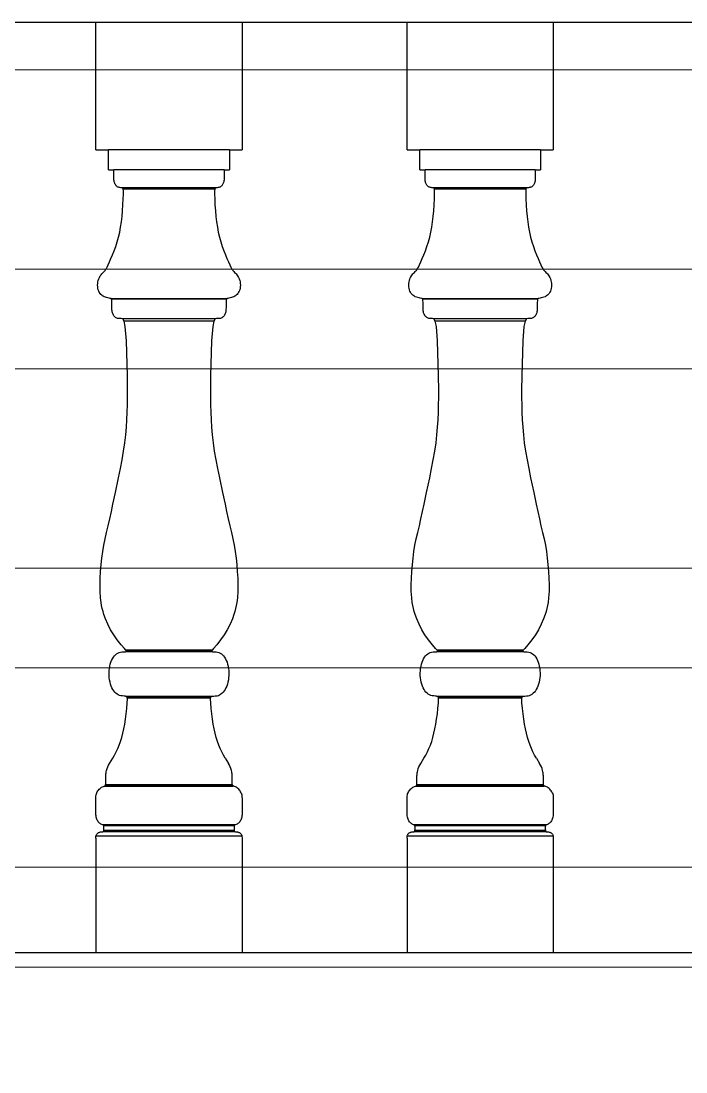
# Model space of a CAD drawing. Header units: inches. Extents: x 37.8 to 126.9, y 5.9 to 51.9.
# Drawn here: x 110.37 to 110.87, y 27.553 to 28.343 of the extents above; entities that cross this region are included whole.
import ezdxf

# ---------------------------------------------------------------- set-up
doc = ezdxf.new("R2010")
doc.units = ezdxf.units.IN
doc.header["$MEASUREMENT"] = 0
doc.layers.add('LAYER1', color=8, linetype='Continuous', lineweight=9)

msp = doc.modelspace()

# ---------------------------------------------------------------- hatches: boundary and pattern name
at = {"layer": 'LAYER1', "true_color": 0xc2b093}
h = msp.add_hatch(dxfattribs=at)
h.set_pattern_fill('ANSI32', color=253, scale=0.6, angle=135)
h.set_pattern_definition([(180, (290.93332, 359.28142), (-1e-17, -0.225), []), (180, (290.85832, 359.35642), (-1e-17, -0.225), [])])
h.paths.add_polyline_path([(106.05653, 37.34228), (106.05653, 37.54228), (106.05653, 37.59228), (106.05653, 37.99228), (106.05653, 38.04228), (106.05653, 38.44228), (106.05653, 38.49228), (106.05653, 38.84228), (107.05653, 38.84228), (107.05653, 38.49228), (107.05653, 38.44228), (107.05653, 38.04228), (107.05653, 37.99228), (107.05653, 37.59228), (107.05653, 37.54228), (107.05653, 37.34228)], flags=16)
h.paths.add_polyline_path([(107.99803, 37.34228), (107.99803, 37.54228), (107.99803, 37.59228), (107.99803, 37.99228), (107.99803, 38.04228), (107.99803, 38.44228), (107.99803, 38.49228), (107.99803, 38.84228), (108.99803, 38.84228), (108.99803, 38.49228), (108.99803, 38.44228), (108.99803, 38.04228), (108.99803, 37.99228), (108.99803, 37.59228), (108.99803, 37.54228), (108.99803, 37.34228)], flags=16)
h.paths.add_polyline_path([(116.59064, 26.14228), (116.59064, 26.94228), (117.19803, 26.94228), (117.19803, 26.14228)])
h.paths.add_polyline_path([(117.39803, 37.34228), (109.19803, 37.34228), (109.19803, 40.69228), (109.19803, 40.99228), (104.09803, 40.99228), (104.09803, 37.34228), (102.15807, 37.34228), (102.15807, 20.54228), (107.51799, 20.54228), (107.51799, 22.74228), (108.71799, 22.74228), (108.71799, 20.54228), (108.91799, 20.54228), (108.91799, 22.74228), (112.11799, 22.74228), (112.11799, 20.54228), (117.39803, 20.54228)])

# ---------------------------------------------------------------- linework, layer by layer
for p, q in [((110.30203, 28.34228), (110.42603, 28.34228)), ((110.42603, 28.24626), (110.42603, 28.34228)), ((110.42603, 28.34228), (110.53603, 28.34228)), ((110.53603, 28.34228), (110.53603, 28.24626)), ((110.53603, 28.34228), (110.66003, 28.34228)), ((110.66003, 28.24626), (110.66003, 28.34228)), ((110.66003, 28.34228), (110.77003, 28.34228)), ((110.77003, 28.34228), (110.77003, 28.24626)), ((110.77003, 28.34228), (110.89403, 28.34228)), ((110.42603, 28.24626), (110.43556, 28.24626)), ((110.43556, 28.23117), (110.43556, 28.24626)), ((110.5265, 28.24626), (110.43556, 28.24626)), ((110.5265, 28.24626), (110.5265, 28.23117)), ((110.5265, 28.24626), (110.53603, 28.24626)), ((110.66003, 28.24626), (110.66956, 28.24626)), ((110.66956, 28.23117), (110.66956, 28.24626)), ((110.7605, 28.24626), (110.66956, 28.24626)), ((110.7605, 28.24626), (110.7605, 28.23117)), ((110.7605, 28.24626), (110.77003, 28.24626)), ((110.43556, 28.23117), (110.43958, 28.23117)), ((110.43959, 28.22617), (110.43958, 28.23117)), ((110.52248, 28.23117), (110.43958, 28.23117)), ((110.43963, 28.22367), (110.43959, 28.22617)), ((110.52246, 28.22617), (110.52243, 28.22367)), ((110.52248, 28.23117), (110.52246, 28.22617)), ((110.52248, 28.23117), (110.5265, 28.23117)), ((110.66956, 28.23117), (110.67358, 28.23117)), ((110.67359, 28.22617), (110.67358, 28.23117)), ((110.75648, 28.23117), (110.67358, 28.23117)), ((110.67363, 28.22367), (110.67359, 28.22617)), ((110.75646, 28.22617), (110.75643, 28.22367)), ((110.75648, 28.23117), (110.75646, 28.22617)), ((110.75648, 28.23117), (110.7605, 28.23117)), ((110.4397, 28.22296), (110.43963, 28.22367)), ((110.43982, 28.22234), (110.4397, 28.22296)), ((110.43998, 28.22174), (110.43982, 28.22234)), ((110.44019, 28.22117), (110.43998, 28.22174)), ((110.44044, 28.22064), (110.44019, 28.22117)), ((110.44072, 28.22014), (110.44044, 28.22064)), ((110.44104, 28.21969), (110.44072, 28.22014)), ((110.4414, 28.21927), (110.44104, 28.21969)), ((110.44178, 28.2189), (110.4414, 28.21927)), ((110.44219, 28.21859), (110.44178, 28.2189)), ((110.44262, 28.21832), (110.44219, 28.21859)), ((110.44308, 28.21812), (110.44262, 28.21832)), ((110.44356, 28.21797), (110.44308, 28.21812)), ((110.44407, 28.21788), (110.44356, 28.21797)), ((110.44479, 28.21784), (110.44407, 28.21788)), ((110.44551, 28.21783), (110.44479, 28.21784)), ((110.44601, 28.21775), (110.44551, 28.21783)), ((110.51605, 28.21775), (110.44601, 28.21775)), ((110.44639, 28.2174), (110.44601, 28.21775)), ((110.51567, 28.2174), (110.44639, 28.2174)), ((110.44665, 28.21679), (110.44639, 28.2174)), ((110.51567, 28.2174), (110.51541, 28.21679)), ((110.51605, 28.21775), (110.51567, 28.2174)), ((110.51655, 28.21783), (110.51605, 28.21775)), ((110.51727, 28.21784), (110.51655, 28.21783)), ((110.51799, 28.21788), (110.51727, 28.21784)), ((110.5185, 28.21797), (110.51799, 28.21788)), ((110.51898, 28.21812), (110.5185, 28.21797)), ((110.51944, 28.21832), (110.51898, 28.21812)), ((110.51987, 28.21859), (110.51944, 28.21832)), ((110.52028, 28.2189), (110.51987, 28.21859)), ((110.52066, 28.21927), (110.52028, 28.2189)), ((110.52102, 28.21969), (110.52066, 28.21927)), ((110.52134, 28.22014), (110.52102, 28.21969)), ((110.52162, 28.22064), (110.52134, 28.22014)), ((110.52187, 28.22117), (110.52162, 28.22064)), ((110.52207, 28.22174), (110.52187, 28.22117)), ((110.52224, 28.22234), (110.52207, 28.22174)), ((110.52235, 28.22296), (110.52224, 28.22234)), ((110.52243, 28.22367), (110.52235, 28.22296)), ((110.6737, 28.22296), (110.67363, 28.22367)), ((110.67382, 28.22234), (110.6737, 28.22296)), ((110.67398, 28.22174), (110.67382, 28.22234)), ((110.67419, 28.22117), (110.67398, 28.22174)), ((110.67444, 28.22064), (110.67419, 28.22117)), ((110.67472, 28.22014), (110.67444, 28.22064)), ((110.67504, 28.21969), (110.67472, 28.22014)), ((110.6754, 28.21927), (110.67504, 28.21969)), ((110.67578, 28.2189), (110.6754, 28.21927)), ((110.67619, 28.21859), (110.67578, 28.2189)), ((110.67662, 28.21832), (110.67619, 28.21859)), ((110.67708, 28.21812), (110.67662, 28.21832)), ((110.67756, 28.21797), (110.67708, 28.21812)), ((110.67807, 28.21788), (110.67756, 28.21797)), ((110.67879, 28.21784), (110.67807, 28.21788)), ((110.67951, 28.21783), (110.67879, 28.21784)), ((110.68001, 28.21775), (110.67951, 28.21783)), ((110.75005, 28.21775), (110.68001, 28.21775)), ((110.68039, 28.2174), (110.68001, 28.21775)), ((110.74967, 28.2174), (110.68039, 28.2174)), ((110.68065, 28.21679), (110.68039, 28.2174)), ((110.74967, 28.2174), (110.74941, 28.21679)), ((110.75005, 28.21775), (110.74967, 28.2174)), ((110.75055, 28.21783), (110.75005, 28.21775)), ((110.75127, 28.21784), (110.75055, 28.21783)), ((110.75199, 28.21788), (110.75127, 28.21784)), ((110.7525, 28.21797), (110.75199, 28.21788)), ((110.75298, 28.21812), (110.7525, 28.21797)), ((110.75344, 28.21832), (110.75298, 28.21812)), ((110.75387, 28.21859), (110.75344, 28.21832)), ((110.75428, 28.2189), (110.75387, 28.21859)), ((110.75466, 28.21927), (110.75428, 28.2189)), ((110.75502, 28.21969), (110.75466, 28.21927)), ((110.75534, 28.22014), (110.75502, 28.21969)), ((110.75562, 28.22064), (110.75534, 28.22014)), ((110.75587, 28.22117), (110.75562, 28.22064)), ((110.75607, 28.22174), (110.75587, 28.22117)), ((110.75624, 28.22234), (110.75607, 28.22174)), ((110.75635, 28.22296), (110.75624, 28.22234)), ((110.75643, 28.22367), (110.75635, 28.22296)), ((110.44644, 28.20487), (110.44666, 28.20944)), ((110.51541, 28.21679), (110.44665, 28.21679)), ((110.4468, 28.21536), (110.44665, 28.21679)), ((110.44666, 28.20944), (110.44676, 28.21297)), ((110.44676, 28.21297), (110.4468, 28.21536)), ((110.51541, 28.21679), (110.51525, 28.21536)), ((110.51525, 28.21536), (110.51529, 28.21297)), ((110.51529, 28.21297), (110.5154, 28.20944)), ((110.5154, 28.20944), (110.51562, 28.20487)), ((110.68044, 28.20487), (110.68066, 28.20944)), ((110.74941, 28.21679), (110.68065, 28.21679)), ((110.6808, 28.21536), (110.68065, 28.21679)), ((110.68066, 28.20944), (110.68076, 28.21297)), ((110.68076, 28.21297), (110.6808, 28.21536)), ((110.74941, 28.21679), (110.74925, 28.21536)), ((110.74925, 28.21536), (110.74929, 28.21297)), ((110.74929, 28.21297), (110.7494, 28.20944)), ((110.7494, 28.20944), (110.74962, 28.20487)), ((110.44612, 28.20046), (110.44644, 28.20487)), ((110.51562, 28.20487), (110.51593, 28.20046)), ((110.68012, 28.20046), (110.68044, 28.20487)), ((110.74962, 28.20487), (110.74993, 28.20046)), ((110.44523, 28.19211), (110.44572, 28.19621)), ((110.44572, 28.19621), (110.44612, 28.20046)), ((110.51593, 28.20046), (110.51634, 28.19621)), ((110.51634, 28.19621), (110.51683, 28.19211)), ((110.67923, 28.19211), (110.67972, 28.19621)), ((110.67972, 28.19621), (110.68012, 28.20046)), ((110.74993, 28.20046), (110.75034, 28.19621)), ((110.75034, 28.19621), (110.75083, 28.19211)), ((110.44396, 28.18438), (110.44464, 28.18817)), ((110.44464, 28.18817), (110.44523, 28.19211)), ((110.51683, 28.19211), (110.51742, 28.18817)), ((110.51742, 28.18817), (110.5181, 28.18438)), ((110.67796, 28.18438), (110.67864, 28.18817)), ((110.67864, 28.18817), (110.67923, 28.19211)), ((110.75083, 28.19211), (110.75142, 28.18817)), ((110.75142, 28.18817), (110.7521, 28.18438)), ((110.44213, 28.17711), (110.44313, 28.1807)), ((110.44313, 28.1807), (110.44396, 28.18438)), ((110.5181, 28.18438), (110.51893, 28.1807)), ((110.51893, 28.1807), (110.51993, 28.17711)), ((110.67613, 28.17711), (110.67713, 28.1807)), ((110.67713, 28.1807), (110.67796, 28.18438)), ((110.7521, 28.18438), (110.75293, 28.1807)), ((110.75293, 28.1807), (110.75393, 28.17711)), ((110.4386, 28.1673), (110.43981, 28.17037)), ((110.43981, 28.17037), (110.44101, 28.17366)), ((110.44101, 28.17366), (110.44213, 28.17711)), ((110.51993, 28.17711), (110.52105, 28.17366)), ((110.52105, 28.17366), (110.52225, 28.17037)), ((110.52225, 28.17037), (110.52346, 28.1673)), ((110.6726, 28.1673), (110.67381, 28.17037)), ((110.67381, 28.17037), (110.67501, 28.17366)), ((110.67501, 28.17366), (110.67613, 28.17711)), ((110.75393, 28.17711), (110.75505, 28.17366)), ((110.75505, 28.17366), (110.75625, 28.17037)), ((110.75625, 28.17037), (110.75746, 28.1673)), ((110.43538, 28.15985), (110.43633, 28.16199)), ((110.43633, 28.16199), (110.43742, 28.16449)), ((110.43742, 28.16449), (110.4386, 28.1673)), ((110.52346, 28.1673), (110.52464, 28.16449)), ((110.52464, 28.16449), (110.52572, 28.16199)), ((110.52572, 28.16199), (110.52667, 28.15985)), ((110.66938, 28.15985), (110.67033, 28.16199)), ((110.67033, 28.16199), (110.67142, 28.16449)), ((110.67142, 28.16449), (110.6726, 28.1673)), ((110.75746, 28.1673), (110.75864, 28.16449)), ((110.75864, 28.16449), (110.75972, 28.16199)), ((110.75972, 28.16199), (110.76067, 28.15985)), ((110.431, 28.15352), (110.43165, 28.15415)), ((110.43165, 28.15415), (110.43226, 28.15476)), ((110.43226, 28.15476), (110.43272, 28.15526)), ((110.43272, 28.15526), (110.43303, 28.15564)), ((110.43303, 28.15564), (110.43335, 28.15607)), ((110.43335, 28.15607), (110.43367, 28.15656)), ((110.43367, 28.15656), (110.43402, 28.15712)), ((110.43402, 28.15712), (110.43457, 28.15814)), ((110.43457, 28.15814), (110.43538, 28.15985)), ((110.52667, 28.15985), (110.52749, 28.15814)), ((110.52749, 28.15814), (110.52804, 28.15712)), ((110.52804, 28.15712), (110.52838, 28.15656)), ((110.52838, 28.15656), (110.52871, 28.15607)), ((110.52871, 28.15607), (110.52903, 28.15564)), ((110.52903, 28.15564), (110.52934, 28.15526)), ((110.52934, 28.15526), (110.5298, 28.15476)), ((110.5298, 28.15476), (110.53041, 28.15415)), ((110.53041, 28.15415), (110.53106, 28.15352)), ((110.665, 28.15352), (110.66565, 28.15415)), ((110.66565, 28.15415), (110.66626, 28.15476)), ((110.66626, 28.15476), (110.66672, 28.15526)), ((110.66672, 28.15526), (110.66703, 28.15564)), ((110.66703, 28.15564), (110.66735, 28.15607)), ((110.66735, 28.15607), (110.66767, 28.15656)), ((110.66767, 28.15656), (110.66802, 28.15712)), ((110.66802, 28.15712), (110.66857, 28.15814)), ((110.66857, 28.15814), (110.66938, 28.15985)), ((110.76067, 28.15985), (110.76149, 28.15814)), ((110.76149, 28.15814), (110.76204, 28.15712)), ((110.76204, 28.15712), (110.76238, 28.15656)), ((110.76238, 28.15656), (110.76271, 28.15607)), ((110.76271, 28.15607), (110.76303, 28.15564)), ((110.76303, 28.15564), (110.76334, 28.15526)), ((110.76334, 28.15526), (110.7638, 28.15476)), ((110.7638, 28.15476), (110.76441, 28.15415)), ((110.76441, 28.15415), (110.76506, 28.15352)), ((110.42741, 28.14569), (110.42757, 28.14689)), ((110.42757, 28.14689), (110.42784, 28.14808)), ((110.42784, 28.14808), (110.42823, 28.14925)), ((110.42823, 28.14925), (110.42875, 28.15038)), ((110.42875, 28.15038), (110.42939, 28.15146)), ((110.42939, 28.15146), (110.43001, 28.15237)), ((110.43001, 28.15237), (110.43048, 28.15297)), ((110.43048, 28.15297), (110.431, 28.15352)), ((110.53106, 28.15352), (110.53158, 28.15297)), ((110.53158, 28.15297), (110.53205, 28.15237)), ((110.53205, 28.15237), (110.53267, 28.15146)), ((110.53267, 28.15146), (110.53331, 28.15038)), ((110.53331, 28.15038), (110.53382, 28.14925)), ((110.53382, 28.14925), (110.53422, 28.14808)), ((110.53422, 28.14808), (110.53449, 28.14689)), ((110.53449, 28.14689), (110.53465, 28.14569)), ((110.66141, 28.14569), (110.66157, 28.14689)), ((110.66157, 28.14689), (110.66184, 28.14808)), ((110.66184, 28.14808), (110.66223, 28.14925)), ((110.66223, 28.14925), (110.66275, 28.15038)), ((110.66275, 28.15038), (110.66339, 28.15146)), ((110.66339, 28.15146), (110.66401, 28.15237)), ((110.66401, 28.15237), (110.66448, 28.15297)), ((110.66448, 28.15297), (110.665, 28.15352)), ((110.76506, 28.15352), (110.76558, 28.15297)), ((110.76558, 28.15297), (110.76605, 28.15237)), ((110.76605, 28.15237), (110.76667, 28.15146)), ((110.76667, 28.15146), (110.76731, 28.15038)), ((110.76731, 28.15038), (110.76782, 28.14925)), ((110.76782, 28.14925), (110.76822, 28.14808)), ((110.76822, 28.14808), (110.76849, 28.14689)), ((110.76849, 28.14689), (110.76865, 28.14569)), ((110.42736, 28.1445), (110.42741, 28.14569)), ((110.42741, 28.14333), (110.42736, 28.1445)), ((110.42758, 28.14219), (110.42741, 28.14333)), ((110.42784, 28.14111), (110.42758, 28.14219)), ((110.4282, 28.14008), (110.42784, 28.14111)), ((110.42865, 28.13914), (110.4282, 28.14008)), ((110.4292, 28.13829), (110.42865, 28.13914)), ((110.42983, 28.13754), (110.4292, 28.13829)), ((110.53286, 28.13829), (110.53223, 28.13754)), ((110.53341, 28.13914), (110.53286, 28.13829)), ((110.53386, 28.14008), (110.53341, 28.13914)), ((110.53422, 28.14111), (110.53386, 28.14008)), ((110.53448, 28.14219), (110.53422, 28.14111)), ((110.53464, 28.14333), (110.53448, 28.14219)), ((110.5347, 28.1445), (110.53464, 28.14333)), ((110.53465, 28.14569), (110.5347, 28.1445)), ((110.66136, 28.1445), (110.66141, 28.14569)), ((110.66141, 28.14333), (110.66136, 28.1445)), ((110.66158, 28.14219), (110.66141, 28.14333)), ((110.66184, 28.14111), (110.66158, 28.14219)), ((110.6622, 28.14008), (110.66184, 28.14111)), ((110.66265, 28.13914), (110.6622, 28.14008)), ((110.6632, 28.13829), (110.66265, 28.13914)), ((110.66383, 28.13754), (110.6632, 28.13829)), ((110.76686, 28.13829), (110.76623, 28.13754)), ((110.76741, 28.13914), (110.76686, 28.13829)), ((110.76786, 28.14008), (110.76741, 28.13914)), ((110.76822, 28.14111), (110.76786, 28.14008)), ((110.76848, 28.14219), (110.76822, 28.14111)), ((110.76864, 28.14333), (110.76848, 28.14219)), ((110.7687, 28.1445), (110.76864, 28.14333)), ((110.76865, 28.14569), (110.7687, 28.1445)), ((110.43051, 28.13692), (110.42983, 28.13754)), ((110.43109, 28.13647), (110.43051, 28.13692)), ((110.43158, 28.13617), (110.43109, 28.13647)), ((110.43227, 28.13582), (110.43158, 28.13617)), ((110.4332, 28.13544), (110.43227, 28.13582)), ((110.43413, 28.13512), (110.4332, 28.13544)), ((110.43505, 28.13487), (110.43413, 28.13512)), ((110.43598, 28.13466), (110.43505, 28.13487)), ((110.4369, 28.13449), (110.43598, 28.13466)), ((110.43748, 28.13439), (110.4369, 28.13449)), ((110.43771, 28.13432), (110.43748, 28.13439)), ((110.52435, 28.13432), (110.43771, 28.13432)), ((110.43789, 28.13392), (110.43771, 28.13432)), ((110.52417, 28.13392), (110.43789, 28.13392)), ((110.43802, 28.13312), (110.43789, 28.13392)), ((110.43812, 28.1312), (110.43802, 28.13312)), ((110.43814, 28.12803), (110.43812, 28.1312)), ((110.52394, 28.1312), (110.52392, 28.12803)), ((110.52404, 28.13312), (110.52394, 28.1312)), ((110.52417, 28.13392), (110.52404, 28.13312)), ((110.52435, 28.13432), (110.52417, 28.13392)), ((110.52458, 28.13439), (110.52435, 28.13432)), ((110.52516, 28.13449), (110.52458, 28.13439)), ((110.52608, 28.13466), (110.52516, 28.13449)), ((110.52701, 28.13487), (110.52608, 28.13466)), ((110.52793, 28.13512), (110.52701, 28.13487)), ((110.52886, 28.13544), (110.52793, 28.13512)), ((110.52978, 28.13582), (110.52886, 28.13544)), ((110.53048, 28.13617), (110.52978, 28.13582)), ((110.53096, 28.13647), (110.53048, 28.13617)), ((110.53155, 28.13692), (110.53096, 28.13647)), ((110.53223, 28.13754), (110.53155, 28.13692)), ((110.66451, 28.13692), (110.66383, 28.13754)), ((110.66509, 28.13647), (110.66451, 28.13692)), ((110.66558, 28.13617), (110.66509, 28.13647)), ((110.66627, 28.13582), (110.66558, 28.13617)), ((110.6672, 28.13544), (110.66627, 28.13582)), ((110.66813, 28.13512), (110.6672, 28.13544)), ((110.66905, 28.13487), (110.66813, 28.13512)), ((110.66998, 28.13466), (110.66905, 28.13487)), ((110.6709, 28.13449), (110.66998, 28.13466)), ((110.67148, 28.13439), (110.6709, 28.13449)), ((110.67171, 28.13432), (110.67148, 28.13439)), ((110.75835, 28.13432), (110.67171, 28.13432)), ((110.67189, 28.13392), (110.67171, 28.13432)), ((110.75817, 28.13392), (110.67189, 28.13392)), ((110.67202, 28.13312), (110.67189, 28.13392)), ((110.67212, 28.1312), (110.67202, 28.13312)), ((110.67214, 28.12803), (110.67212, 28.1312)), ((110.75794, 28.1312), (110.75792, 28.12803)), ((110.75804, 28.13312), (110.75794, 28.1312)), ((110.75817, 28.13392), (110.75804, 28.13312)), ((110.75835, 28.13432), (110.75817, 28.13392)), ((110.75858, 28.13439), (110.75835, 28.13432)), ((110.75916, 28.13449), (110.75858, 28.13439)), ((110.76008, 28.13466), (110.75916, 28.13449)), ((110.76101, 28.13487), (110.76008, 28.13466)), ((110.76193, 28.13512), (110.76101, 28.13487)), ((110.76286, 28.13544), (110.76193, 28.13512)), ((110.76378, 28.13582), (110.76286, 28.13544)), ((110.76448, 28.13617), (110.76378, 28.13582)), ((110.76496, 28.13647), (110.76448, 28.13617)), ((110.76555, 28.13692), (110.76496, 28.13647)), ((110.76623, 28.13754), (110.76555, 28.13692)), ((110.43817, 28.12604), (110.43814, 28.12803)), ((110.43824, 28.12516), (110.43817, 28.12604)), ((110.43835, 28.12447), (110.43824, 28.12516)), ((110.43852, 28.12381), (110.43835, 28.12447)), ((110.43873, 28.12318), (110.43852, 28.12381)), ((110.43899, 28.12258), (110.43873, 28.12318)), ((110.4393, 28.12202), (110.43899, 28.12258)), ((110.52306, 28.12258), (110.52276, 28.12202)), ((110.52332, 28.12318), (110.52306, 28.12258)), ((110.52354, 28.12381), (110.52332, 28.12318)), ((110.52371, 28.12447), (110.52354, 28.12381)), ((110.52382, 28.12516), (110.52371, 28.12447)), ((110.52389, 28.12604), (110.52382, 28.12516)), ((110.52392, 28.12803), (110.52389, 28.12604)), ((110.67217, 28.12604), (110.67214, 28.12803)), ((110.67224, 28.12516), (110.67217, 28.12604)), ((110.67235, 28.12447), (110.67224, 28.12516)), ((110.67252, 28.12381), (110.67235, 28.12447)), ((110.67273, 28.12318), (110.67252, 28.12381)), ((110.67299, 28.12258), (110.67273, 28.12318)), ((110.6733, 28.12202), (110.67299, 28.12258)), ((110.75706, 28.12258), (110.75676, 28.12202)), ((110.75732, 28.12318), (110.75706, 28.12258)), ((110.75754, 28.12381), (110.75732, 28.12318)), ((110.75771, 28.12447), (110.75754, 28.12381)), ((110.75782, 28.12516), (110.75771, 28.12447)), ((110.75789, 28.12604), (110.75782, 28.12516)), ((110.75792, 28.12803), (110.75789, 28.12604)), ((110.43964, 28.1215), (110.4393, 28.12202)), ((110.44002, 28.12103), (110.43964, 28.1215)), ((110.44043, 28.12062), (110.44002, 28.12103)), ((110.44087, 28.12025), (110.44043, 28.12062)), ((110.44134, 28.11995), (110.44087, 28.12025)), ((110.44184, 28.1197), (110.44134, 28.11995)), ((110.44236, 28.11952), (110.44184, 28.1197)), ((110.4429, 28.11941), (110.44236, 28.11952)), ((110.44392, 28.11935), (110.4429, 28.11941)), ((110.4452, 28.11933), (110.44392, 28.11935)), ((110.44629, 28.11926), (110.4452, 28.11933)), ((110.51577, 28.11926), (110.44629, 28.11926)), ((110.4473, 28.1175), (110.44629, 28.11926)), ((110.51476, 28.1175), (110.4473, 28.1175)), ((110.44811, 28.11334), (110.4473, 28.1175)), ((110.51476, 28.1175), (110.51395, 28.11334)), ((110.51577, 28.11926), (110.51476, 28.1175)), ((110.51686, 28.11933), (110.51577, 28.11926)), ((110.51814, 28.11935), (110.51686, 28.11933)), ((110.51916, 28.11941), (110.51814, 28.11935)), ((110.5197, 28.11952), (110.51916, 28.11941)), ((110.52022, 28.1197), (110.5197, 28.11952)), ((110.52071, 28.11995), (110.52022, 28.1197)), ((110.52118, 28.12025), (110.52071, 28.11995)), ((110.52163, 28.12062), (110.52118, 28.12025)), ((110.52204, 28.12103), (110.52163, 28.12062)), ((110.52242, 28.1215), (110.52204, 28.12103)), ((110.52276, 28.12202), (110.52242, 28.1215)), ((110.67364, 28.1215), (110.6733, 28.12202)), ((110.67402, 28.12103), (110.67364, 28.1215)), ((110.67443, 28.12062), (110.67402, 28.12103)), ((110.67487, 28.12025), (110.67443, 28.12062)), ((110.67534, 28.11995), (110.67487, 28.12025)), ((110.67584, 28.1197), (110.67534, 28.11995)), ((110.67636, 28.11952), (110.67584, 28.1197)), ((110.6769, 28.11941), (110.67636, 28.11952)), ((110.67792, 28.11935), (110.6769, 28.11941)), ((110.6792, 28.11933), (110.67792, 28.11935)), ((110.68029, 28.11926), (110.6792, 28.11933)), ((110.74977, 28.11926), (110.68029, 28.11926)), ((110.6813, 28.1175), (110.68029, 28.11926)), ((110.74876, 28.1175), (110.6813, 28.1175)), ((110.68211, 28.11334), (110.6813, 28.1175)), ((110.74876, 28.1175), (110.74795, 28.11334)), ((110.74977, 28.11926), (110.74876, 28.1175)), ((110.75086, 28.11933), (110.74977, 28.11926)), ((110.75214, 28.11935), (110.75086, 28.11933)), ((110.75316, 28.11941), (110.75214, 28.11935)), ((110.7537, 28.11952), (110.75316, 28.11941)), ((110.75422, 28.1197), (110.7537, 28.11952)), ((110.75471, 28.11995), (110.75422, 28.1197)), ((110.75518, 28.12025), (110.75471, 28.11995)), ((110.75563, 28.12062), (110.75518, 28.12025)), ((110.75604, 28.12103), (110.75563, 28.12062)), ((110.75642, 28.1215), (110.75604, 28.12103)), ((110.75676, 28.12202), (110.75642, 28.1215)), ((110.44898, 28.10258), (110.44811, 28.11334)), ((110.51395, 28.11334), (110.51308, 28.10258)), ((110.68298, 28.10258), (110.68211, 28.11334)), ((110.74795, 28.11334), (110.74708, 28.10258)), ((110.44973, 28.07637), (110.44898, 28.10258)), ((110.51308, 28.10258), (110.51233, 28.07637)), ((110.68373, 28.07637), (110.68298, 28.10258)), ((110.74708, 28.10258), (110.74633, 28.07637)), ((110.44987, 28.06557), (110.44973, 28.07637)), ((110.51233, 28.07637), (110.51219, 28.06557)), ((110.68387, 28.06557), (110.68373, 28.07637)), ((110.74633, 28.07637), (110.74619, 28.06557)), ((110.44976, 28.05437), (110.44983, 28.05992)), ((110.44983, 28.05992), (110.44987, 28.06557)), ((110.51219, 28.06557), (110.51223, 28.05992)), ((110.51223, 28.05992), (110.5123, 28.05437)), ((110.68376, 28.05437), (110.68383, 28.05992)), ((110.68383, 28.05992), (110.68387, 28.06557)), ((110.74619, 28.06557), (110.74623, 28.05992)), ((110.74623, 28.05992), (110.7463, 28.05437)), ((110.44962, 28.04885), (110.44976, 28.05437)), ((110.5123, 28.05437), (110.51243, 28.04885)), ((110.68362, 28.04885), (110.68376, 28.05437)), ((110.7463, 28.05437), (110.74643, 28.04885)), ((110.44904, 28.03768), (110.4494, 28.04331)), ((110.4494, 28.04331), (110.44962, 28.04885)), ((110.51243, 28.04885), (110.51266, 28.04331)), ((110.51266, 28.04331), (110.51301, 28.03768)), ((110.68304, 28.03768), (110.6834, 28.04331)), ((110.6834, 28.04331), (110.68362, 28.04885)), ((110.74643, 28.04885), (110.74666, 28.04331)), ((110.74666, 28.04331), (110.74701, 28.03768)), ((110.44854, 28.03191), (110.44904, 28.03768)), ((110.51301, 28.03768), (110.51352, 28.03191)), ((110.68254, 28.03191), (110.68304, 28.03768)), ((110.74701, 28.03768), (110.74752, 28.03191)), ((110.44785, 28.02592), (110.44854, 28.03191)), ((110.51352, 28.03191), (110.51421, 28.02592)), ((110.68185, 28.02592), (110.68254, 28.03191)), ((110.74752, 28.03191), (110.74821, 28.02592)), ((110.44579, 28.01314), (110.44692, 28.01965)), ((110.44692, 28.01965), (110.44785, 28.02592)), ((110.51421, 28.02592), (110.51513, 28.01965)), ((110.51513, 28.01965), (110.51627, 28.01314)), ((110.67979, 28.01314), (110.68092, 28.01965)), ((110.68092, 28.01965), (110.68185, 28.02592)), ((110.74821, 28.02592), (110.74913, 28.01965)), ((110.74913, 28.01965), (110.75027, 28.01314)), ((110.4445, 28.00648), (110.44579, 28.01314)), ((110.51627, 28.01314), (110.51756, 28.00648)), ((110.6785, 28.00648), (110.67979, 28.01314)), ((110.75027, 28.01314), (110.75156, 28.00648)), ((110.44307, 27.99956), (110.4445, 28.00648)), ((110.51756, 28.00648), (110.51899, 27.99956)), ((110.67707, 27.99956), (110.6785, 28.00648)), ((110.75156, 28.00648), (110.75299, 27.99956)), ((110.44074, 27.98865), (110.44307, 27.99956)), ((110.51899, 27.99956), (110.52132, 27.98865)), ((110.67474, 27.98865), (110.67707, 27.99956)), ((110.75299, 27.99956), (110.75532, 27.98865)), ((110.43888, 27.97987), (110.44074, 27.98865)), ((110.52132, 27.98865), (110.52317, 27.97987)), ((110.67288, 27.97987), (110.67474, 27.98865)), ((110.75532, 27.98865), (110.75717, 27.97987)), ((110.4365, 27.96869), (110.43769, 27.97412)), ((110.43769, 27.97412), (110.43888, 27.97987)), ((110.52317, 27.97987), (110.52437, 27.97412)), ((110.52437, 27.97412), (110.52556, 27.96869)), ((110.6705, 27.96869), (110.67169, 27.97412)), ((110.67169, 27.97412), (110.67288, 27.97987)), ((110.75717, 27.97987), (110.75837, 27.97412)), ((110.75837, 27.97412), (110.75956, 27.96869)), ((110.4353, 27.96352), (110.4365, 27.96869)), ((110.52556, 27.96869), (110.52676, 27.96352)), ((110.6693, 27.96352), (110.6705, 27.96869)), ((110.75956, 27.96869), (110.76076, 27.96352)), ((110.43301, 27.95367), (110.43412, 27.95853)), ((110.43412, 27.95853), (110.4353, 27.96352)), ((110.52676, 27.96352), (110.52794, 27.95853)), ((110.52794, 27.95853), (110.52904, 27.95367)), ((110.66701, 27.95367), (110.66812, 27.95853)), ((110.66812, 27.95853), (110.6693, 27.96352)), ((110.76076, 27.96352), (110.76194, 27.95853)), ((110.76194, 27.95853), (110.76304, 27.95367)), ((110.43118, 27.94407), (110.43202, 27.94887)), ((110.43202, 27.94887), (110.43301, 27.95367)), ((110.52904, 27.95367), (110.53004, 27.94887)), ((110.53004, 27.94887), (110.53088, 27.94407)), ((110.66518, 27.94407), (110.66602, 27.94887)), ((110.66602, 27.94887), (110.66701, 27.95367)), ((110.76304, 27.95367), (110.76404, 27.94887)), ((110.76404, 27.94887), (110.76488, 27.94407)), ((110.43054, 27.9392), (110.43118, 27.94407)), ((110.53088, 27.94407), (110.53152, 27.9392)), ((110.66454, 27.9392), (110.66518, 27.94407)), ((110.76488, 27.94407), (110.76552, 27.9392)), ((110.42966, 27.92922), (110.43006, 27.93425)), ((110.43006, 27.93425), (110.43054, 27.9392)), ((110.53152, 27.9392), (110.532, 27.93425)), ((110.532, 27.93425), (110.5324, 27.92922)), ((110.66366, 27.92922), (110.66406, 27.93425)), ((110.66406, 27.93425), (110.66454, 27.9392)), ((110.76552, 27.9392), (110.766, 27.93425)), ((110.766, 27.93425), (110.7664, 27.92922)), ((110.42936, 27.92418), (110.42966, 27.92922)), ((110.5324, 27.92922), (110.5327, 27.92418)), ((110.66336, 27.92418), (110.66366, 27.92922)), ((110.7664, 27.92922), (110.7667, 27.92418)), ((110.4292, 27.91915), (110.42936, 27.92418)), ((110.42925, 27.91419), (110.4292, 27.91915)), ((110.5327, 27.92418), (110.53286, 27.91915)), ((110.53286, 27.91915), (110.53281, 27.91419)), ((110.6632, 27.91915), (110.66336, 27.92418)), ((110.66325, 27.91419), (110.6632, 27.91915)), ((110.7667, 27.92418), (110.76686, 27.91915)), ((110.76686, 27.91915), (110.76681, 27.91419)), ((110.42956, 27.90932), (110.42925, 27.91419)), ((110.42999, 27.90576), (110.42956, 27.90932)), ((110.5325, 27.90932), (110.53207, 27.90576)), ((110.53281, 27.91419), (110.5325, 27.90932)), ((110.66356, 27.90932), (110.66325, 27.91419)), ((110.66399, 27.90576), (110.66356, 27.90932)), ((110.7665, 27.90932), (110.76607, 27.90576)), ((110.76681, 27.91419), (110.7665, 27.90932)), ((110.43039, 27.90345), (110.42999, 27.90576)), ((110.43089, 27.90117), (110.43039, 27.90345)), ((110.43147, 27.89895), (110.43089, 27.90117)), ((110.53117, 27.90117), (110.53059, 27.89895)), ((110.53167, 27.90345), (110.53117, 27.90117)), ((110.53207, 27.90576), (110.53167, 27.90345)), ((110.66439, 27.90345), (110.66399, 27.90576)), ((110.66489, 27.90117), (110.66439, 27.90345)), ((110.66547, 27.89895), (110.66489, 27.90117)), ((110.76517, 27.90117), (110.76459, 27.89895)), ((110.76567, 27.90345), (110.76517, 27.90117)), ((110.76607, 27.90576), (110.76567, 27.90345)), ((110.43214, 27.89676), (110.43147, 27.89895)), ((110.43329, 27.89355), (110.43214, 27.89676)), ((110.43508, 27.88937), (110.43329, 27.89355)), ((110.52877, 27.89355), (110.52698, 27.88937)), ((110.52992, 27.89676), (110.52877, 27.89355)), ((110.53059, 27.89895), (110.52992, 27.89676)), ((110.66614, 27.89676), (110.66547, 27.89895)), ((110.66729, 27.89355), (110.66614, 27.89676)), ((110.66908, 27.88937), (110.66729, 27.89355)), ((110.76277, 27.89355), (110.76098, 27.88937)), ((110.76392, 27.89676), (110.76277, 27.89355)), ((110.76459, 27.89895), (110.76392, 27.89676)), ((110.43716, 27.88531), (110.43508, 27.88937)), ((110.43952, 27.88138), (110.43716, 27.88531)), ((110.5249, 27.88531), (110.52254, 27.88138)), ((110.52698, 27.88937), (110.5249, 27.88531)), ((110.67116, 27.88531), (110.66908, 27.88937)), ((110.67352, 27.88138), (110.67116, 27.88531)), ((110.7589, 27.88531), (110.75654, 27.88138)), ((110.76098, 27.88937), (110.7589, 27.88531)), ((110.44218, 27.87758), (110.43952, 27.88138)), ((110.44512, 27.87389), (110.44218, 27.87758)), ((110.51988, 27.87758), (110.51693, 27.87389)), ((110.52254, 27.88138), (110.51988, 27.87758)), ((110.67618, 27.87758), (110.67352, 27.88138)), ((110.67912, 27.87389), (110.67618, 27.87758)), ((110.75388, 27.87758), (110.75093, 27.87389)), ((110.75654, 27.88138), (110.75388, 27.87758)), ((110.44752, 27.87121), (110.44512, 27.87389)), ((110.44862, 27.86997), (110.44752, 27.87121)), ((110.51344, 27.86997), (110.44862, 27.86997)), ((110.44891, 27.86937), (110.44862, 27.86997)), ((110.44881, 27.86896), (110.44891, 27.86937)), ((110.51315, 27.86937), (110.44891, 27.86937)), ((110.51344, 27.86997), (110.51315, 27.86937)), ((110.51315, 27.86937), (110.51325, 27.86896)), ((110.51453, 27.87121), (110.51344, 27.86997)), ((110.51693, 27.87389), (110.51453, 27.87121)), ((110.68152, 27.87121), (110.67912, 27.87389)), ((110.68262, 27.86997), (110.68152, 27.87121)), ((110.74744, 27.86997), (110.68262, 27.86997)), ((110.68291, 27.86937), (110.68262, 27.86997)), ((110.68281, 27.86896), (110.68291, 27.86937)), ((110.74715, 27.86937), (110.68291, 27.86937)), ((110.74744, 27.86997), (110.74715, 27.86937)), ((110.74715, 27.86937), (110.74725, 27.86896)), ((110.74853, 27.87121), (110.74744, 27.86997)), ((110.75093, 27.87389), (110.74853, 27.87121)), ((110.43737, 27.86086), (110.43791, 27.8622)), ((110.43791, 27.8622), (110.43852, 27.86343)), ((110.43852, 27.86343), (110.43921, 27.86455)), ((110.43921, 27.86455), (110.43995, 27.86554)), ((110.43995, 27.86554), (110.44076, 27.86641)), ((110.44076, 27.86641), (110.44162, 27.86714)), ((110.44162, 27.86714), (110.44253, 27.86773)), ((110.44253, 27.86773), (110.44348, 27.86818)), ((110.44348, 27.86818), (110.44447, 27.86847)), ((110.44447, 27.86847), (110.44559, 27.86864)), ((110.44559, 27.86864), (110.44706, 27.86871)), ((110.44706, 27.86871), (110.44832, 27.86875)), ((110.44832, 27.86875), (110.44881, 27.86896)), ((110.51374, 27.86875), (110.44832, 27.86875)), ((110.51325, 27.86896), (110.44881, 27.86896)), ((110.51325, 27.86896), (110.51374, 27.86875)), ((110.51374, 27.86875), (110.515, 27.86871)), ((110.515, 27.86871), (110.51647, 27.86864)), ((110.51647, 27.86864), (110.51759, 27.86847)), ((110.51759, 27.86847), (110.51858, 27.86818)), ((110.51858, 27.86818), (110.51953, 27.86773)), ((110.51953, 27.86773), (110.52044, 27.86714)), ((110.52044, 27.86714), (110.5213, 27.86641)), ((110.5213, 27.86641), (110.52211, 27.86554)), ((110.52211, 27.86554), (110.52285, 27.86455)), ((110.52285, 27.86455), (110.52354, 27.86343)), ((110.52354, 27.86343), (110.52415, 27.8622)), ((110.52415, 27.8622), (110.52469, 27.86086)), ((110.67137, 27.86086), (110.67191, 27.8622)), ((110.67191, 27.8622), (110.67252, 27.86343)), ((110.67252, 27.86343), (110.67321, 27.86455)), ((110.67321, 27.86455), (110.67395, 27.86554)), ((110.67395, 27.86554), (110.67476, 27.86641)), ((110.67476, 27.86641), (110.67562, 27.86714)), ((110.67562, 27.86714), (110.67653, 27.86773)), ((110.67653, 27.86773), (110.67748, 27.86818)), ((110.67748, 27.86818), (110.67847, 27.86847)), ((110.67847, 27.86847), (110.67959, 27.86864)), ((110.67959, 27.86864), (110.68106, 27.86871)), ((110.68106, 27.86871), (110.68232, 27.86875)), ((110.68232, 27.86875), (110.68281, 27.86896)), ((110.74774, 27.86875), (110.68232, 27.86875)), ((110.74725, 27.86896), (110.68281, 27.86896)), ((110.74725, 27.86896), (110.74774, 27.86875)), ((110.74774, 27.86875), (110.749, 27.86871)), ((110.749, 27.86871), (110.75047, 27.86864)), ((110.75047, 27.86864), (110.75159, 27.86847)), ((110.75159, 27.86847), (110.75258, 27.86818)), ((110.75258, 27.86818), (110.75353, 27.86773)), ((110.75353, 27.86773), (110.75444, 27.86714)), ((110.75444, 27.86714), (110.7553, 27.86641)), ((110.7553, 27.86641), (110.75611, 27.86554)), ((110.75611, 27.86554), (110.75685, 27.86455)), ((110.75685, 27.86455), (110.75754, 27.86343)), ((110.75754, 27.86343), (110.75815, 27.8622)), ((110.75815, 27.8622), (110.75869, 27.86086)), ((110.436, 27.85274), (110.43609, 27.85452)), ((110.43609, 27.85452), (110.43627, 27.85624)), ((110.43627, 27.85624), (110.43655, 27.85787)), ((110.43655, 27.85787), (110.43692, 27.85941)), ((110.43692, 27.85941), (110.43737, 27.86086)), ((110.52469, 27.86086), (110.52514, 27.85941)), ((110.52514, 27.85941), (110.52551, 27.85787)), ((110.52551, 27.85787), (110.52579, 27.85624)), ((110.52579, 27.85624), (110.52597, 27.85452)), ((110.52597, 27.85452), (110.52605, 27.85274)), ((110.67, 27.85274), (110.67009, 27.85452)), ((110.67009, 27.85452), (110.67027, 27.85624)), ((110.67027, 27.85624), (110.67055, 27.85787)), ((110.67055, 27.85787), (110.67092, 27.85941)), ((110.67092, 27.85941), (110.67137, 27.86086)), ((110.75869, 27.86086), (110.75914, 27.85941)), ((110.75914, 27.85941), (110.75951, 27.85787)), ((110.75951, 27.85787), (110.75979, 27.85624)), ((110.75979, 27.85624), (110.75997, 27.85452)), ((110.75997, 27.85452), (110.76005, 27.85274)), ((110.43603, 27.85097), (110.436, 27.85274)), ((110.43615, 27.8492), (110.43603, 27.85097)), ((110.43638, 27.8475), (110.43615, 27.8492)), ((110.4367, 27.84589), (110.43638, 27.8475)), ((110.4371, 27.84436), (110.4367, 27.84589)), ((110.52536, 27.84589), (110.52495, 27.84436)), ((110.52568, 27.8475), (110.52536, 27.84589)), ((110.52591, 27.8492), (110.52568, 27.8475)), ((110.52603, 27.85097), (110.52591, 27.8492)), ((110.52605, 27.85274), (110.52603, 27.85097)), ((110.67003, 27.85097), (110.67, 27.85274)), ((110.67015, 27.8492), (110.67003, 27.85097)), ((110.67038, 27.8475), (110.67015, 27.8492)), ((110.6707, 27.84589), (110.67038, 27.8475)), ((110.6711, 27.84436), (110.6707, 27.84589)), ((110.75936, 27.84589), (110.75895, 27.84436)), ((110.75968, 27.8475), (110.75936, 27.84589)), ((110.75991, 27.8492), (110.75968, 27.8475)), ((110.76003, 27.85097), (110.75991, 27.8492)), ((110.76005, 27.85274), (110.76003, 27.85097)), ((110.4376, 27.84293), (110.4371, 27.84436)), ((110.43817, 27.84161), (110.4376, 27.84293)), ((110.43881, 27.8404), (110.43817, 27.84161)), ((110.43952, 27.8393), (110.43881, 27.8404)), ((110.44029, 27.83833), (110.43952, 27.8393)), ((110.44113, 27.83749), (110.44029, 27.83833)), ((110.52176, 27.83833), (110.52093, 27.83749)), ((110.52254, 27.8393), (110.52176, 27.83833)), ((110.52325, 27.8404), (110.52254, 27.8393)), ((110.52389, 27.84161), (110.52325, 27.8404)), ((110.52446, 27.84293), (110.52389, 27.84161)), ((110.52495, 27.84436), (110.52446, 27.84293)), ((110.6716, 27.84293), (110.6711, 27.84436)), ((110.67217, 27.84161), (110.6716, 27.84293)), ((110.67281, 27.8404), (110.67217, 27.84161)), ((110.67352, 27.8393), (110.67281, 27.8404)), ((110.67429, 27.83833), (110.67352, 27.8393)), ((110.67513, 27.83749), (110.67429, 27.83833)), ((110.75576, 27.83833), (110.75493, 27.83749)), ((110.75654, 27.8393), (110.75576, 27.83833)), ((110.75725, 27.8404), (110.75654, 27.8393)), ((110.75789, 27.84161), (110.75725, 27.8404)), ((110.75846, 27.84293), (110.75789, 27.84161)), ((110.75895, 27.84436), (110.75846, 27.84293)), ((110.44201, 27.83679), (110.44113, 27.83749)), ((110.44293, 27.83624), (110.44201, 27.83679)), ((110.4439, 27.83585), (110.44293, 27.83624)), ((110.44491, 27.83561), (110.4439, 27.83585)), ((110.44618, 27.83548), (110.44491, 27.83561)), ((110.44737, 27.83543), (110.44618, 27.83548)), ((110.44824, 27.83541), (110.44737, 27.83543)), ((110.44894, 27.83518), (110.44824, 27.83541)), ((110.44824, 27.83541), (110.51382, 27.83541)), ((110.44943, 27.8347), (110.44894, 27.83518)), ((110.44894, 27.83518), (110.51311, 27.83518)), ((110.44924, 27.82604), (110.44958, 27.83027)), ((110.51263, 27.8347), (110.44943, 27.8347)), ((110.4497, 27.83397), (110.44943, 27.8347)), ((110.44958, 27.83027), (110.44976, 27.833)), ((110.4497, 27.83397), (110.51235, 27.83397)), ((110.44976, 27.833), (110.4497, 27.83397)), ((110.5123, 27.833), (110.51235, 27.83397)), ((110.51247, 27.83027), (110.5123, 27.833)), ((110.51235, 27.83397), (110.51263, 27.8347)), ((110.51282, 27.82604), (110.51247, 27.83027)), ((110.51263, 27.8347), (110.51311, 27.83518)), ((110.51311, 27.83518), (110.51382, 27.83541)), ((110.51382, 27.83541), (110.51469, 27.83543)), ((110.51469, 27.83543), (110.51588, 27.83548)), ((110.51588, 27.83548), (110.51714, 27.83561)), ((110.51714, 27.83561), (110.51816, 27.83585)), ((110.51816, 27.83585), (110.51912, 27.83624)), ((110.51912, 27.83624), (110.52005, 27.83679)), ((110.52093, 27.83749), (110.52005, 27.83679)), ((110.67601, 27.83679), (110.67513, 27.83749)), ((110.67693, 27.83624), (110.67601, 27.83679)), ((110.6779, 27.83585), (110.67693, 27.83624)), ((110.67891, 27.83561), (110.6779, 27.83585)), ((110.68018, 27.83548), (110.67891, 27.83561)), ((110.68137, 27.83543), (110.68018, 27.83548)), ((110.68224, 27.83541), (110.68137, 27.83543)), ((110.68294, 27.83518), (110.68224, 27.83541)), ((110.68224, 27.83541), (110.74782, 27.83541)), ((110.68343, 27.8347), (110.68294, 27.83518)), ((110.68294, 27.83518), (110.74711, 27.83518)), ((110.68324, 27.82604), (110.68358, 27.83027)), ((110.74663, 27.8347), (110.68343, 27.8347)), ((110.6837, 27.83397), (110.68343, 27.8347)), ((110.68358, 27.83027), (110.68376, 27.833)), ((110.6837, 27.83397), (110.74635, 27.83397)), ((110.68376, 27.833), (110.6837, 27.83397)), ((110.7463, 27.833), (110.74635, 27.83397)), ((110.74647, 27.83027), (110.7463, 27.833)), ((110.74635, 27.83397), (110.74663, 27.8347)), ((110.74682, 27.82604), (110.74647, 27.83027)), ((110.74663, 27.8347), (110.74711, 27.83518)), ((110.74711, 27.83518), (110.74782, 27.83541)), ((110.74782, 27.83541), (110.74869, 27.83543)), ((110.74869, 27.83543), (110.74988, 27.83548)), ((110.74988, 27.83548), (110.75114, 27.83561)), ((110.75114, 27.83561), (110.75216, 27.83585)), ((110.75216, 27.83585), (110.75312, 27.83624)), ((110.75312, 27.83624), (110.75405, 27.83679)), ((110.75493, 27.83749), (110.75405, 27.83679)), ((110.44831, 27.81807), (110.44882, 27.82197)), ((110.44882, 27.82197), (110.44924, 27.82604)), ((110.51324, 27.82197), (110.51282, 27.82604)), ((110.51375, 27.81807), (110.51324, 27.82197)), ((110.68231, 27.81807), (110.68282, 27.82197)), ((110.68282, 27.82197), (110.68324, 27.82604)), ((110.74724, 27.82197), (110.74682, 27.82604)), ((110.74775, 27.81807), (110.74724, 27.82197)), ((110.44705, 27.81078), (110.44772, 27.81434)), ((110.44772, 27.81434), (110.44831, 27.81807)), ((110.51433, 27.81434), (110.51375, 27.81807)), ((110.515, 27.81078), (110.51433, 27.81434)), ((110.68105, 27.81078), (110.68172, 27.81434)), ((110.68172, 27.81434), (110.68231, 27.81807)), ((110.74833, 27.81434), (110.74775, 27.81807)), ((110.749, 27.81078), (110.74833, 27.81434)), ((110.44547, 27.80418), (110.4463, 27.80739)), ((110.4463, 27.80739), (110.44705, 27.81078)), ((110.51575, 27.80739), (110.515, 27.81078)), ((110.51659, 27.80418), (110.51575, 27.80739)), ((110.67947, 27.80418), (110.6803, 27.80739)), ((110.6803, 27.80739), (110.68105, 27.81078)), ((110.74975, 27.80739), (110.749, 27.81078)), ((110.75059, 27.80418), (110.74975, 27.80739)), ((110.44249, 27.79583), (110.44356, 27.79842)), ((110.44356, 27.79842), (110.44456, 27.80119)), ((110.44456, 27.80119), (110.44547, 27.80418)), ((110.5175, 27.80119), (110.51659, 27.80418)), ((110.5185, 27.79842), (110.5175, 27.80119)), ((110.51957, 27.79583), (110.5185, 27.79842)), ((110.67649, 27.79583), (110.67756, 27.79842)), ((110.67756, 27.79842), (110.67856, 27.80119)), ((110.67856, 27.80119), (110.67947, 27.80418)), ((110.7515, 27.80119), (110.75059, 27.80418)), ((110.7525, 27.79842), (110.7515, 27.80119)), ((110.75357, 27.79583), (110.7525, 27.79842)), ((110.43876, 27.78871), (110.44009, 27.79102)), ((110.44009, 27.79102), (110.44133, 27.79338)), ((110.44133, 27.79338), (110.44249, 27.79583)), ((110.52073, 27.79338), (110.51957, 27.79583)), ((110.52197, 27.79102), (110.52073, 27.79338)), ((110.5233, 27.78871), (110.52197, 27.79102)), ((110.67276, 27.78871), (110.67409, 27.79102)), ((110.67409, 27.79102), (110.67533, 27.79338)), ((110.67533, 27.79338), (110.67649, 27.79583)), ((110.75473, 27.79338), (110.75357, 27.79583)), ((110.75597, 27.79102), (110.75473, 27.79338)), ((110.7573, 27.78871), (110.75597, 27.79102)), ((110.43503, 27.78217), (110.43563, 27.78347)), ((110.43563, 27.78347), (110.4363, 27.7847)), ((110.4363, 27.7847), (110.43876, 27.78871)), ((110.5233, 27.78871), (110.52576, 27.7847)), ((110.52643, 27.78347), (110.52576, 27.7847)), ((110.52702, 27.78217), (110.52643, 27.78347)), ((110.66903, 27.78217), (110.66963, 27.78347)), ((110.66963, 27.78347), (110.6703, 27.7847)), ((110.6703, 27.7847), (110.67276, 27.78871)), ((110.7573, 27.78871), (110.75976, 27.7847)), ((110.76043, 27.78347), (110.75976, 27.7847)), ((110.76102, 27.78217), (110.76043, 27.78347)), ((110.43348, 27.77295), (110.43351, 27.77534)), ((110.43351, 27.77534), (110.43356, 27.7761)), ((110.43356, 27.7761), (110.43363, 27.77685)), ((110.43363, 27.77685), (110.43374, 27.77759)), ((110.43374, 27.77759), (110.43387, 27.77833)), ((110.43387, 27.77833), (110.43411, 27.77941)), ((110.43411, 27.77941), (110.43453, 27.78082)), ((110.43453, 27.78082), (110.43503, 27.78217)), ((110.52753, 27.78082), (110.52702, 27.78217)), ((110.52795, 27.77941), (110.52753, 27.78082)), ((110.52819, 27.77833), (110.52795, 27.77941)), ((110.52832, 27.77759), (110.52819, 27.77833)), ((110.52843, 27.77685), (110.52832, 27.77759)), ((110.5285, 27.7761), (110.52843, 27.77685)), ((110.52855, 27.77534), (110.5285, 27.7761)), ((110.52858, 27.77295), (110.52855, 27.77534)), ((110.66748, 27.77295), (110.66751, 27.77534)), ((110.66751, 27.77534), (110.66756, 27.7761)), ((110.66756, 27.7761), (110.66763, 27.77685)), ((110.66763, 27.77685), (110.66774, 27.77759)), ((110.66774, 27.77759), (110.66787, 27.77833)), ((110.66787, 27.77833), (110.66811, 27.77941)), ((110.66811, 27.77941), (110.66853, 27.78082)), ((110.66853, 27.78082), (110.66903, 27.78217)), ((110.76153, 27.78082), (110.76102, 27.78217)), ((110.76195, 27.77941), (110.76153, 27.78082)), ((110.76219, 27.77833), (110.76195, 27.77941)), ((110.76232, 27.77759), (110.76219, 27.77833)), ((110.76243, 27.77685), (110.76232, 27.77759)), ((110.7625, 27.7761), (110.76243, 27.77685)), ((110.76255, 27.77534), (110.7625, 27.7761)), ((110.76258, 27.77295), (110.76255, 27.77534)), ((110.42978, 27.76633), (110.43041, 27.76674)), ((110.43041, 27.76674), (110.43106, 27.76709)), ((110.43106, 27.76709), (110.43171, 27.76736)), ((110.43171, 27.76736), (110.43237, 27.76755)), ((110.43237, 27.76755), (110.43285, 27.76765)), ((110.43285, 27.76765), (110.43312, 27.76797)), ((110.43285, 27.76765), (110.5292, 27.76765)), ((110.43312, 27.76797), (110.43331, 27.76861)), ((110.52894, 27.76797), (110.43312, 27.76797)), ((110.43331, 27.76861), (110.43343, 27.76959)), ((110.52874, 27.76861), (110.43331, 27.76861)), ((110.43343, 27.76959), (110.43348, 27.77295)), ((110.52862, 27.76959), (110.52858, 27.77295)), ((110.52874, 27.76861), (110.52862, 27.76959)), ((110.52894, 27.76797), (110.52874, 27.76861)), ((110.5292, 27.76765), (110.52894, 27.76797)), ((110.52969, 27.76755), (110.5292, 27.76765)), ((110.53034, 27.76736), (110.52969, 27.76755)), ((110.531, 27.76709), (110.53034, 27.76736)), ((110.53165, 27.76674), (110.531, 27.76709)), ((110.53228, 27.76633), (110.53165, 27.76674)), ((110.66378, 27.76633), (110.66441, 27.76674)), ((110.66441, 27.76674), (110.66506, 27.76709)), ((110.66506, 27.76709), (110.66571, 27.76736)), ((110.66571, 27.76736), (110.66637, 27.76755)), ((110.66637, 27.76755), (110.66685, 27.76765)), ((110.66685, 27.76765), (110.66712, 27.76797)), ((110.66685, 27.76765), (110.7632, 27.76765)), ((110.66712, 27.76797), (110.66731, 27.76861)), ((110.76294, 27.76797), (110.66712, 27.76797)), ((110.66731, 27.76861), (110.66743, 27.76959)), ((110.76274, 27.76861), (110.66731, 27.76861)), ((110.66743, 27.76959), (110.66748, 27.77295)), ((110.76262, 27.76959), (110.76258, 27.77295)), ((110.76274, 27.76861), (110.76262, 27.76959)), ((110.76294, 27.76797), (110.76274, 27.76861)), ((110.7632, 27.76765), (110.76294, 27.76797)), ((110.76369, 27.76755), (110.7632, 27.76765)), ((110.76434, 27.76736), (110.76369, 27.76755)), ((110.765, 27.76709), (110.76434, 27.76736)), ((110.76565, 27.76674), (110.765, 27.76709)), ((110.76628, 27.76633), (110.76565, 27.76674)), ((110.42605, 27.75774), (110.42613, 27.76009)), ((110.42613, 27.76009), (110.42626, 27.76099)), ((110.42626, 27.76099), (110.42648, 27.76181)), ((110.42648, 27.76181), (110.42678, 27.76259)), ((110.42678, 27.76259), (110.42714, 27.76334)), ((110.42714, 27.76334), (110.42758, 27.76404)), ((110.42758, 27.76404), (110.42806, 27.7647)), ((110.42806, 27.7647), (110.4286, 27.7653)), ((110.4286, 27.7653), (110.42917, 27.76584)), ((110.42917, 27.76584), (110.42978, 27.76633)), ((110.53288, 27.76584), (110.53228, 27.76633)), ((110.53346, 27.7653), (110.53288, 27.76584)), ((110.53399, 27.7647), (110.53346, 27.7653)), ((110.53448, 27.76404), (110.53399, 27.7647)), ((110.53491, 27.76334), (110.53448, 27.76404)), ((110.53528, 27.76259), (110.53491, 27.76334)), ((110.53528, 27.76259), (110.53558, 27.76181)), ((110.53558, 27.76181), (110.5358, 27.76099)), ((110.5358, 27.76099), (110.53593, 27.76009)), ((110.53593, 27.76009), (110.536, 27.75774)), ((110.66005, 27.75774), (110.66013, 27.76009)), ((110.66013, 27.76009), (110.66026, 27.76099)), ((110.66026, 27.76099), (110.66048, 27.76181)), ((110.66048, 27.76181), (110.66078, 27.76259)), ((110.66078, 27.76259), (110.66114, 27.76334)), ((110.66114, 27.76334), (110.66158, 27.76404)), ((110.66158, 27.76404), (110.66206, 27.7647)), ((110.66206, 27.7647), (110.6626, 27.7653)), ((110.6626, 27.7653), (110.66317, 27.76584)), ((110.66317, 27.76584), (110.66378, 27.76633)), ((110.76688, 27.76584), (110.76628, 27.76633)), ((110.76746, 27.7653), (110.76688, 27.76584)), ((110.76799, 27.7647), (110.76746, 27.7653)), ((110.76848, 27.76404), (110.76799, 27.7647)), ((110.76891, 27.76334), (110.76848, 27.76404)), ((110.76928, 27.76259), (110.76891, 27.76334)), ((110.76928, 27.76259), (110.76958, 27.76181)), ((110.76958, 27.76181), (110.7698, 27.76099)), ((110.7698, 27.76099), (110.76993, 27.76009)), ((110.76993, 27.76009), (110.77, 27.75774)), ((110.42603, 27.75068), (110.42605, 27.75774)), ((110.42609, 27.74614), (110.42603, 27.75068)), ((110.53603, 27.75068), (110.53597, 27.74614)), ((110.536, 27.75774), (110.53603, 27.75068)), ((110.66003, 27.75068), (110.66005, 27.75774)), ((110.66009, 27.74614), (110.66003, 27.75068)), ((110.77003, 27.75068), (110.76997, 27.74614)), ((110.77, 27.75774), (110.77003, 27.75068)), ((110.42618, 27.74521), (110.42609, 27.74614)), ((110.42633, 27.74439), (110.42618, 27.74521)), ((110.42653, 27.7436), (110.42633, 27.74439)), ((110.42679, 27.74286), (110.42653, 27.7436)), ((110.42711, 27.74215), (110.42679, 27.74286)), ((110.53526, 27.74286), (110.53495, 27.74215)), ((110.53552, 27.7436), (110.53526, 27.74286)), ((110.53573, 27.74439), (110.53552, 27.7436)), ((110.53588, 27.74521), (110.53573, 27.74439)), ((110.53597, 27.74614), (110.53588, 27.74521)), ((110.66018, 27.74521), (110.66009, 27.74614)), ((110.66033, 27.74439), (110.66018, 27.74521)), ((110.66053, 27.7436), (110.66033, 27.74439)), ((110.66079, 27.74286), (110.66053, 27.7436)), ((110.66111, 27.74215), (110.66079, 27.74286)), ((110.76926, 27.74286), (110.76895, 27.74215)), ((110.76952, 27.7436), (110.76926, 27.74286)), ((110.76973, 27.74439), (110.76952, 27.7436)), ((110.76988, 27.74521), (110.76973, 27.74439)), ((110.76997, 27.74614), (110.76988, 27.74521)), ((110.42746, 27.74149), (110.42711, 27.74215)), ((110.42787, 27.74089), (110.42746, 27.74149)), ((110.42831, 27.74034), (110.42787, 27.74089)), ((110.42879, 27.73985), (110.42831, 27.74034)), ((110.4293, 27.73943), (110.42879, 27.73985)), ((110.42985, 27.73908), (110.4293, 27.73943)), ((110.43042, 27.7388), (110.42985, 27.73908)), ((110.43101, 27.73861), (110.43042, 27.7388)), ((110.43147, 27.73851), (110.43101, 27.73861)), ((110.53059, 27.73851), (110.43147, 27.73851)), ((110.43173, 27.73829), (110.43147, 27.73851)), ((110.53033, 27.73829), (110.43173, 27.73829)), ((110.43192, 27.73783), (110.43173, 27.73829)), ((110.43205, 27.73711), (110.43192, 27.73783)), ((110.53014, 27.73783), (110.43192, 27.73783)), ((110.43194, 27.7342), (110.4321, 27.73558)), ((110.4321, 27.73558), (110.43205, 27.73711)), ((110.53001, 27.73711), (110.52996, 27.73558)), ((110.52996, 27.73558), (110.53012, 27.7342)), ((110.53014, 27.73783), (110.53001, 27.73711)), ((110.53033, 27.73829), (110.53014, 27.73783)), ((110.53059, 27.73851), (110.53033, 27.73829)), ((110.53105, 27.73861), (110.53059, 27.73851)), ((110.53164, 27.7388), (110.53105, 27.73861)), ((110.53221, 27.73908), (110.53164, 27.7388)), ((110.53275, 27.73943), (110.53221, 27.73908)), ((110.53327, 27.73985), (110.53275, 27.73943)), ((110.53375, 27.74034), (110.53327, 27.73985)), ((110.53419, 27.74089), (110.53375, 27.74034)), ((110.53459, 27.74149), (110.53419, 27.74089)), ((110.53495, 27.74215), (110.53459, 27.74149)), ((110.66146, 27.74149), (110.66111, 27.74215)), ((110.66187, 27.74089), (110.66146, 27.74149)), ((110.66231, 27.74034), (110.66187, 27.74089)), ((110.66279, 27.73985), (110.66231, 27.74034)), ((110.6633, 27.73943), (110.66279, 27.73985)), ((110.66385, 27.73908), (110.6633, 27.73943)), ((110.66442, 27.7388), (110.66385, 27.73908)), ((110.66501, 27.73861), (110.66442, 27.7388)), ((110.66547, 27.73851), (110.66501, 27.73861)), ((110.76459, 27.73851), (110.66547, 27.73851)), ((110.66573, 27.73829), (110.66547, 27.73851)), ((110.76433, 27.73829), (110.66573, 27.73829)), ((110.66592, 27.73783), (110.66573, 27.73829)), ((110.66605, 27.73711), (110.66592, 27.73783)), ((110.76414, 27.73783), (110.66592, 27.73783)), ((110.66594, 27.7342), (110.6661, 27.73558)), ((110.6661, 27.73558), (110.66605, 27.73711)), ((110.76401, 27.73711), (110.76396, 27.73558)), ((110.76396, 27.73558), (110.76412, 27.7342)), ((110.76414, 27.73783), (110.76401, 27.73711)), ((110.76433, 27.73829), (110.76414, 27.73783)), ((110.76459, 27.73851), (110.76433, 27.73829)), ((110.76505, 27.73861), (110.76459, 27.73851)), ((110.76564, 27.7388), (110.76505, 27.73861)), ((110.76621, 27.73908), (110.76564, 27.7388)), ((110.76675, 27.73943), (110.76621, 27.73908)), ((110.76727, 27.73985), (110.76675, 27.73943)), ((110.76775, 27.74034), (110.76727, 27.73985)), ((110.76819, 27.74089), (110.76775, 27.74034)), ((110.76859, 27.74149), (110.76819, 27.74089)), ((110.76895, 27.74215), (110.76859, 27.74149)), ((110.42607, 27.72854), (110.42603, 27.64228)), ((110.42607, 27.72854), (110.42612, 27.72989)), ((110.42612, 27.72989), (110.42622, 27.73029)), ((110.53593, 27.72989), (110.42612, 27.72989)), ((110.42622, 27.73029), (110.42634, 27.73068)), ((110.42634, 27.73068), (110.42651, 27.73104)), ((110.42651, 27.73104), (110.4267, 27.73139)), ((110.4267, 27.73139), (110.42692, 27.73171)), ((110.42692, 27.73171), (110.42717, 27.732)), ((110.42717, 27.732), (110.42745, 27.73227)), ((110.42745, 27.73227), (110.42775, 27.7325)), ((110.42775, 27.7325), (110.42807, 27.73271)), ((110.42807, 27.73271), (110.42841, 27.73288)), ((110.42841, 27.73288), (110.42876, 27.73301)), ((110.42876, 27.73301), (110.42914, 27.73311)), ((110.42914, 27.73311), (110.42954, 27.73316)), ((110.42954, 27.73316), (110.43018, 27.73319)), ((110.43018, 27.73319), (110.43084, 27.7332)), ((110.43084, 27.7332), (110.43132, 27.73328)), ((110.43132, 27.73328), (110.43169, 27.73361)), ((110.53074, 27.73328), (110.43132, 27.73328)), ((110.43169, 27.73361), (110.43194, 27.7342)), ((110.53037, 27.73361), (110.43169, 27.73361)), ((110.53012, 27.7342), (110.43194, 27.7342)), ((110.53012, 27.7342), (110.53037, 27.73361)), ((110.53037, 27.73361), (110.53074, 27.73328)), ((110.53074, 27.73328), (110.53122, 27.7332)), ((110.53122, 27.7332), (110.53188, 27.73319)), ((110.53188, 27.73319), (110.53252, 27.73316)), ((110.53252, 27.73316), (110.53292, 27.73311)), ((110.53292, 27.73311), (110.53329, 27.73301)), ((110.53329, 27.73301), (110.53365, 27.73288)), ((110.53365, 27.73288), (110.53399, 27.73271)), ((110.53399, 27.73271), (110.53431, 27.7325)), ((110.53431, 27.7325), (110.53461, 27.73227)), ((110.53461, 27.73227), (110.53489, 27.732)), ((110.53489, 27.732), (110.53514, 27.73171)), ((110.53514, 27.73171), (110.53536, 27.73139)), ((110.53536, 27.73139), (110.53555, 27.73104)), ((110.53555, 27.73104), (110.53571, 27.73068)), ((110.53571, 27.73068), (110.53584, 27.73029)), ((110.53584, 27.73029), (110.53593, 27.72989)), ((110.53593, 27.72989), (110.53599, 27.72854)), ((110.53599, 27.72854), (110.53603, 27.64228)), ((110.66007, 27.72854), (110.66003, 27.64228)), ((110.66007, 27.72854), (110.66012, 27.72989)), ((110.66012, 27.72989), (110.66022, 27.73029)), ((110.76993, 27.72989), (110.66012, 27.72989)), ((110.66022, 27.73029), (110.66034, 27.73068)), ((110.66034, 27.73068), (110.66051, 27.73104)), ((110.66051, 27.73104), (110.6607, 27.73139)), ((110.6607, 27.73139), (110.66092, 27.73171)), ((110.66092, 27.73171), (110.66117, 27.732)), ((110.66117, 27.732), (110.66145, 27.73227)), ((110.66145, 27.73227), (110.66175, 27.7325)), ((110.66175, 27.7325), (110.66207, 27.73271)), ((110.66207, 27.73271), (110.66241, 27.73288)), ((110.66241, 27.73288), (110.66276, 27.73301)), ((110.66276, 27.73301), (110.66314, 27.73311)), ((110.66314, 27.73311), (110.66354, 27.73316)), ((110.66354, 27.73316), (110.66418, 27.73319)), ((110.66418, 27.73319), (110.66484, 27.7332)), ((110.66484, 27.7332), (110.66532, 27.73328)), ((110.66532, 27.73328), (110.66569, 27.73361)), ((110.76474, 27.73328), (110.66532, 27.73328)), ((110.66569, 27.73361), (110.66594, 27.7342)), ((110.76437, 27.73361), (110.66569, 27.73361)), ((110.76412, 27.7342), (110.66594, 27.7342)), ((110.76412, 27.7342), (110.76437, 27.73361)), ((110.76437, 27.73361), (110.76474, 27.73328)), ((110.76474, 27.73328), (110.76522, 27.7332)), ((110.76522, 27.7332), (110.76588, 27.73319)), ((110.76588, 27.73319), (110.76652, 27.73316)), ((110.76652, 27.73316), (110.76692, 27.73311)), ((110.76692, 27.73311), (110.76729, 27.73301)), ((110.76729, 27.73301), (110.76765, 27.73288)), ((110.76765, 27.73288), (110.76799, 27.73271)), ((110.76799, 27.73271), (110.76831, 27.7325)), ((110.76831, 27.7325), (110.76861, 27.73227)), ((110.76861, 27.73227), (110.76889, 27.732)), ((110.76889, 27.732), (110.76914, 27.73171)), ((110.76914, 27.73171), (110.76936, 27.73139)), ((110.76936, 27.73139), (110.76955, 27.73104)), ((110.76955, 27.73104), (110.76971, 27.73068)), ((110.76971, 27.73068), (110.76984, 27.73029)), ((110.76984, 27.73029), (110.76993, 27.72989)), ((110.76993, 27.72989), (110.76999, 27.72854)), ((110.76999, 27.72854), (110.77003, 27.64228)), ((110.42603, 27.64228), (110.30203, 27.64228)), ((110.53603, 27.64228), (110.42603, 27.64228)), ((110.66003, 27.64228), (110.53603, 27.64228)), ((110.77003, 27.64228), (110.66003, 27.64228)), ((110.89403, 27.64228), (110.77003, 27.64228))]:
    msp.add_line(p, q)

doc.saveas('drawing.dxf')
